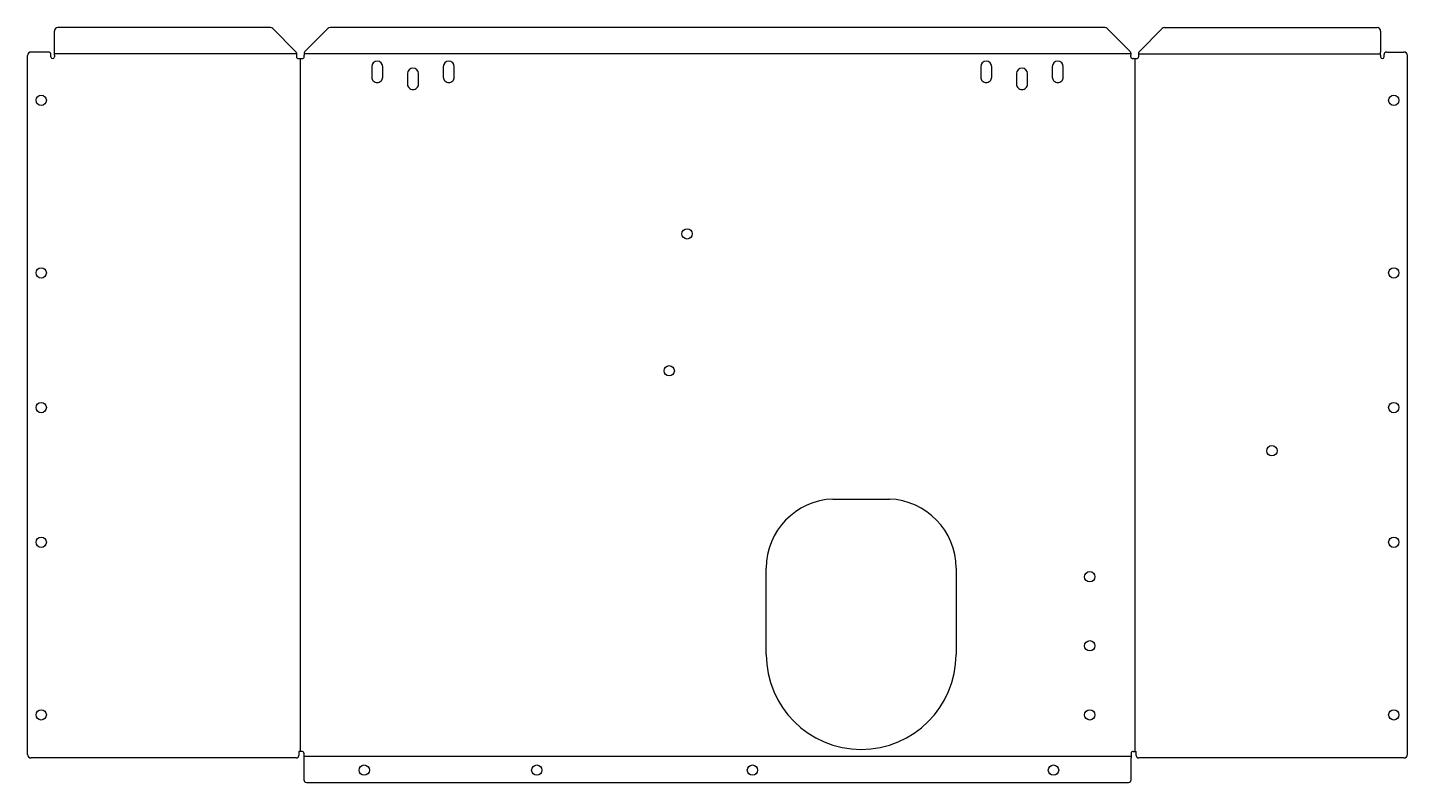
# Model space of a CAD drawing. Header units: millimetres. Extents: x -19450 to -18650, y -11768 to -11331.
import ezdxf

# ---------------------------------------------------------------- set-up
doc = ezdxf.new("R2010")
doc.units = ezdxf.units.MM
doc.linetypes.add('HIDDEN', pattern=[0.375, 0.25, -0.125])
doc.layers.get('0').update_dxf_attribs({"color": 40})
doc.layers.add('Bending', color=4, linetype='HIDDEN')

msp = doc.modelspace()

# ---------------------------------------------------------------- linework, layer by layer
for p, q in [((-19309.145535, -11331.10383), (-19432.402894, -11331.10383)), ((-19307.731321, -11331.689616), (-19294.559231, -11344.861706)), ((-19275.944973, -11331.689616), (-19289.117064, -11344.861706)), ((-18825.516041, -11331.10383), (-19274.53076, -11331.10383)), ((-18810.929737, -11344.861706), (-18824.101827, -11331.689616)), ((-18792.315479, -11331.689616), (-18805.48757, -11344.861706)), ((-18790.901266, -11331.10383), (-18667.643906, -11331.10383)), ((-19434.402894, -11345.30383), (-19434.402894, -11333.10383)), ((-18665.643906, -11333.10383), (-18665.643906, -11345.30383)), ((-19449.902894, -11752.233323), (-19449.902894, -11347.233323)), ((-19437.902894, -11345.233323), (-19447.902894, -11345.233323)), ((-19436.402894, -11348.033323), (-19436.402894, -11346.733323)), ((-19434.402894, -11347.033323), (-19434.402894, -11345.30383)), ((-19434.402894, -11347.033323), (-19434.402894, -11348.033323)), ((-19294.117108, -11345.688238), (-19294.117108, -11347.033323)), ((-19294.117108, -11347.033323), (-19294.117108, -11348.033323)), ((-19289.559187, -11345.688238), (-19289.559187, -11347.033323)), ((-19289.559187, -11348.033323), (-19289.559187, -11347.033323)), ((-18810.487614, -11345.688238), (-18810.487614, -11347.033323)), ((-18810.487614, -11348.033323), (-18810.487614, -11347.033323)), ((-18805.929693, -11345.688238), (-18805.929693, -11347.033323)), ((-18805.929693, -11347.033323), (-18805.929693, -11348.033323)), ((-18665.643906, -11347.033323), (-18665.643906, -11345.30383)), ((-18665.643906, -11347.033323), (-18665.643906, -11348.033323)), ((-18663.643906, -11348.033323), (-18663.643906, -11346.733323)), ((-18662.143906, -11345.233323), (-18652.143906, -11345.233323)), ((-18650.143906, -11752.233323), (-18650.143906, -11347.233323)), ((-19292.851607, -11348.997433), (-19292.549779, -11348.943503)), ((-19292.549779, -11348.943503), (-19291.126515, -11348.943503)), ((-19291.126515, -11348.943503), (-19290.824687, -11348.997433)), ((-19250.4734, -11353.757329), (-19250.4734, -11359.757329)), ((-19244.0734, -11359.757329), (-19244.0734, -11353.757329)), ((-19208.9734, -11353.757329), (-19208.9734, -11359.757329)), ((-19202.5734, -11359.757329), (-19202.5734, -11353.757329)), ((-18897.4734, -11353.757329), (-18897.4734, -11359.757329)), ((-18891.0734, -11359.757329), (-18891.0734, -11353.757329)), ((-18855.9734, -11353.757329), (-18855.9734, -11359.757329)), ((-18849.5734, -11359.757329), (-18849.5734, -11353.757329)), ((-18808.920286, -11348.943503), (-18809.222113, -11348.997433)), ((-18808.920286, -11348.943503), (-18807.497021, -11348.943503)), ((-18807.497021, -11348.943503), (-18807.195193, -11348.997433)), ((-19229.723398, -11357.757329), (-19229.723398, -11363.757329)), ((-19223.323398, -11363.757329), (-19223.323398, -11357.757329)), ((-18876.723403, -11357.757329), (-18876.723403, -11363.757329)), ((-18870.323403, -11363.757329), (-18870.323403, -11357.757329)), ((-18983.135288, -11604.233323), (-18950.411512, -11604.233323)), ((-19021.7734, -11694.233323), (-19021.7734, -11644.233323)), ((-18911.7734, -11644.233323), (-18911.7734, -11694.233323)), ((-19294.202894, -11754.233323), (-19447.902894, -11754.233323)), ((-19290.9734, -11750.453528), (-19292.702894, -11750.453528)), ((-19292.702894, -11750.453528), (-19292.702894, -11752.733323)), ((-19289.7734, -11751.433323), (-19289.7734, -11752.433323)), ((-19289.7734, -11752.433323), (-19289.7734, -11754.162817)), ((-19289.7734, -11754.162817), (-19289.7734, -11766.862817)), ((-18810.2734, -11751.433323), (-18810.2734, -11752.433323)), ((-18810.2734, -11752.433323), (-18810.2734, -11754.162817)), ((-18810.2734, -11766.862817), (-18810.2734, -11754.162817)), ((-18809.0734, -11750.453528), (-18807.343906, -11750.453528)), ((-18807.343906, -11752.733323), (-18807.343906, -11750.453528)), ((-18652.143906, -11754.233323), (-18805.843906, -11754.233323)), ((-19288.2734, -11768.362817), (-18811.7734, -11768.362817))]:
    msp.add_line(p, q)
for centre in [(-19442.002894, -11373.233323), (-18658.043906, -11373.233323), (-19067.680811, -11450.583504), (-19442.002894, -11473.233323), (-18658.043906, -11473.233323), (-19078.030348, -11529.911224), (-19442.002894, -11551.233323), (-18658.043906, -11551.233323), (-18728.643906, -11576.233323), (-19442.002894, -11629.233323), (-18658.043906, -11629.233323), (-18834.2734, -11649.233323), (-18834.2734, -11689.233323), (-19442.002894, -11729.233323), (-18834.2734, -11729.233323), (-18658.043906, -11729.233323), (-19254.7734, -11761.262817), (-19154.7734, -11761.262817), (-19029.7734, -11761.262817), (-18855.2734, -11761.262817)]:
    msp.add_circle(centre, 3)
for centre, radius, start, end in [((-19432.402894, -11333.10383), 2, 90, 180), ((-19309.145535, -11333.10383), 2, 45, 90), ((-19274.53076, -11333.10383), 2, 90, 134.99998), ((-18825.516041, -11333.10383), 2, 45, 90), ((-18790.901266, -11333.10383), 2, 90, 134.99998), ((-18667.643906, -11333.10383), 2, 0, 90), ((-19447.902894, -11347.233323), 2, 90, 180), ((-19437.902894, -11346.733323), 1.5, 0, 90), ((-19435.402894, -11348.033323), 1, 180, 0), ((-19295.749238, -11346.029771), 1.667481, 11.818956, 44.466886), ((-19293.117108, -11348.033323), 1, 180, 285.396718), ((-19290.559187, -11348.033323), 1, 254.603337, 0), ((-19287.927057, -11346.029771), 1.667481, 135.533114, 168.181044), ((-18812.119744, -11346.029771), 1.667481, 11.818956, 44.466886), ((-18809.487614, -11348.033323), 1, 180, 285.396718), ((-18806.929693, -11348.033323), 1, 254.603337, 0), ((-18804.297563, -11346.029771), 1.667481, 135.533114, 168.181044), ((-18664.643906, -11348.033323), 1, 180, 0), ((-18662.143906, -11346.733323), 1.5, 90, 180), ((-18652.143906, -11347.233323), 2, 0, 90), ((-19247.2734, -11353.757345), 3.2, 0.000286, 179.999714), ((-19226.523398, -11357.757345), 3.2, 0.000286, 179.999714), ((-19205.7734, -11353.757345), 3.2, 0.000286, 179.999714), ((-18894.2734, -11353.757345), 3.2, 0.000286, 179.999714), ((-18873.523403, -11357.757339), 3.2, 0.000179, 179.999821), ((-18852.7734, -11353.757345), 3.2, 0.000286, 179.999714), ((-19247.273427, -11359.757356), 3.199973, 179.999517, 270.000483), ((-19247.273373, -11359.757356), 3.199973, 269.999517, 0.000483), ((-19226.523425, -11363.757356), 3.199973, 179.999517, 270.000483), ((-19226.523371, -11363.757356), 3.199973, 269.999517, 0.000483), ((-19205.773427, -11359.757356), 3.199973, 179.999517, 270.000483), ((-19205.773373, -11359.757356), 3.199973, 269.999517, 0.000483), ((-18894.273427, -11359.757356), 3.199973, 179.999517, 270.000483), ((-18894.273373, -11359.757356), 3.199973, 269.999517, 0.000483), ((-18873.523432, -11363.757358), 3.199971, 179.999481, 270.000519), ((-18873.523374, -11363.757358), 3.199971, 269.999481, 0.000519), ((-18852.773427, -11359.757356), 3.199973, 179.999517, 270.000483), ((-18852.773373, -11359.757356), 3.199973, 269.999517, 0.000483), ((-18981.745703, -11644.236893), 40.027697, 91.989457, 179.99489), ((-18951.801097, -11644.236893), 40.027697, 0.00511, 88.010543), ((-18966.7734, -11694.230123), 55, 180.003333, 359.996667), ((-19447.902894, -11752.233323), 2, 180, 270), ((-19294.202894, -11752.733323), 1.5, 270, 0), ((-19290.7734, -11751.433323), 1, 0, 101.536969), ((-18809.2734, -11751.433323), 1, 78.463031, 180), ((-18805.843906, -11752.733323), 1.5, 180, 270), ((-18652.143906, -11752.233323), 2, 270, 0), ((-19288.2734, -11766.862817), 1.5, 180, 270), ((-18811.7734, -11766.862817), 1.5, 270, 0)]:
    msp.add_arc(centre, radius, start, end)
at = {"layer": 'Bending'}
for p, q in [((-19294.117108, -11346.343891), (-19434.402894, -11346.343891)), ((-18810.487614, -11346.343891), (-19289.559187, -11346.343891)), ((-18805.929693, -11346.343891), (-18665.643906, -11346.343891)), ((-19291.838147, -11348.943503), (-19291.838147, -11750.453528)), ((-18808.208653, -11348.943503), (-18808.208653, -11750.453528)), ((-19289.7734, -11753.122756), (-18810.2734, -11753.122756))]:
    msp.add_line(p, q, dxfattribs=at)

doc.saveas('drawing.dxf')
